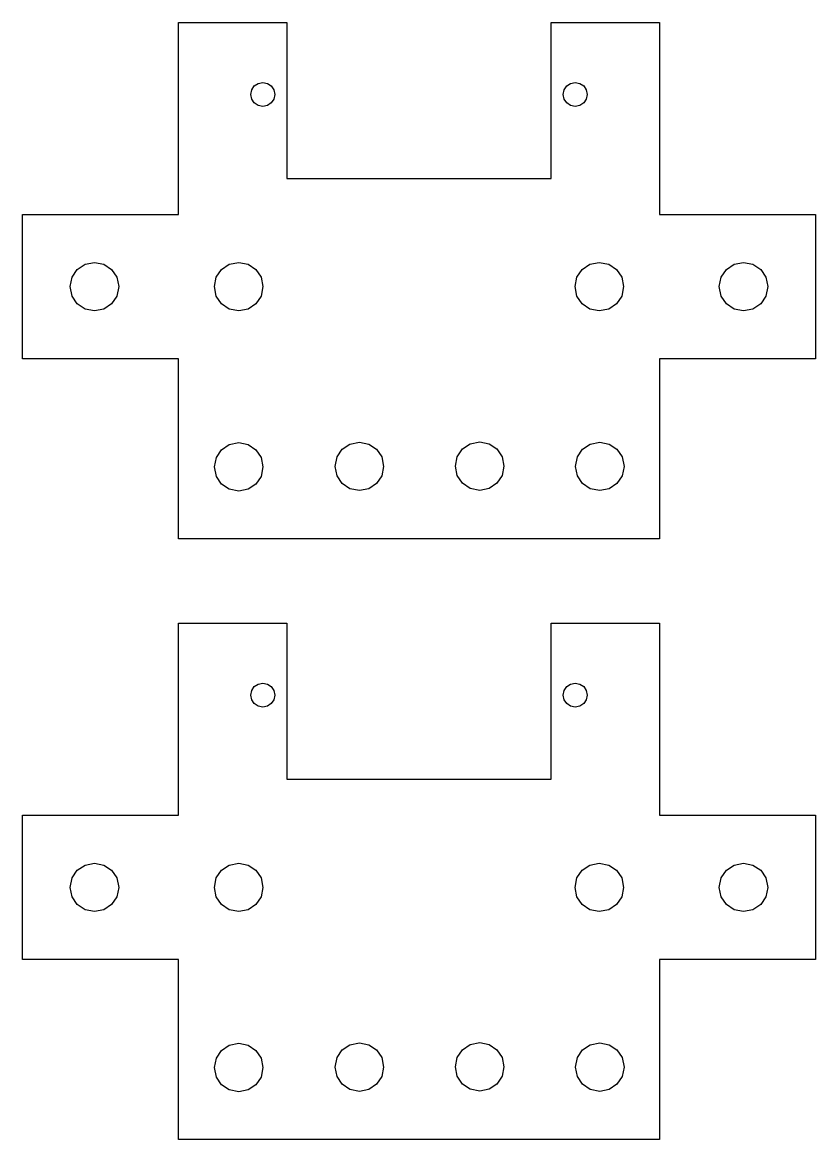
# Model space of a CAD drawing. Extents: x 0 to 450, y -1 to 305.
# Drawn here: x 190 to 256, y 100.6 to 193.6 of the extents above; entities that cross this region are included whole.
import ezdxf

# ---------------------------------------------------------------- set-up
doc = ezdxf.new("R2010")
doc.units = 0
doc.layers.add('Layer_1', color=7, linetype='CONTINUOUS')

msp = doc.modelspace()

# ---------------------------------------------------------------- linework, layer by layer
at = {"layer": 'Layer_1', "color": 7}
for points in [[(203.017639, 165.627202), (190.01764, 165.627202), (190.01764, 177.627204), (203.017639, 177.627204), (203.017639, 180.627203), (203.017639, 193.627203), (212.017641, 193.627203), (212.017641, 180.627203), (234.017642, 180.627203), (234.017642, 193.627203), (243.017641, 193.627203), (243.017641, 180.627203), (243.017641, 177.627204), (256.017641, 177.627204), (256.017641, 165.627202), (243.017641, 165.627202), (243.017641, 163.627204), (243.017641, 150.627204), (203.017639, 150.627204), (203.017639, 163.627204), (203.017639, 165.627202)], [(198.037639, 171.627205), (197.879516, 170.843298), (197.447639, 170.200955), (196.805764, 169.766736), (196.017639, 169.607205), (195.229514, 169.766736), (194.587639, 170.200952), (194.155766, 170.843298), (193.997639, 171.627205), (194.155766, 172.411111), (194.587639, 173.053454), (195.229514, 173.487673), (196.017639, 173.647204), (196.805764, 173.487673), (197.447639, 173.053454), (197.879516, 172.411111), (198.037639, 171.627205)], [(210.03764, 171.627205), (209.879514, 170.843298), (209.447641, 170.200955), (208.805766, 169.766736), (208.017641, 169.607205), (207.229515, 169.766736), (206.58764, 170.200952), (206.155764, 170.843298), (205.997641, 171.627205), (206.155764, 172.411111), (206.58764, 173.053454), (207.229515, 173.487673), (208.017641, 173.647204), (208.805766, 173.487673), (209.447641, 173.053454), (209.879514, 172.411111), (210.03764, 171.627205)], [(240.037643, 171.627205), (239.879516, 170.843298), (239.447643, 170.200955), (238.805765, 169.766736), (238.01764, 169.607205), (237.229515, 169.766736), (236.58764, 170.200952), (236.155766, 170.843298), (235.99764, 171.627205), (236.155766, 172.411111), (236.58764, 173.053454), (237.229515, 173.487673), (238.01764, 173.647204), (238.805765, 173.487673), (239.447643, 173.053454), (239.879516, 172.411111), (240.037643, 171.627205)], [(252.037641, 171.627205), (251.879518, 170.843298), (251.447641, 170.200955), (250.805767, 169.766736), (250.017641, 169.607205), (249.229516, 169.766736), (248.587641, 170.200952), (248.155768, 170.843298), (247.997641, 171.627205), (248.155768, 172.411111), (248.587641, 173.053454), (249.229516, 173.487673), (250.017641, 173.647204), (250.805767, 173.487673), (251.447641, 173.053454), (251.879518, 172.411111), (252.037641, 171.627205)], [(208.017641, 154.607204), (207.233734, 154.76533), (206.591391, 155.197203), (206.157172, 155.839078), (205.997641, 156.627203), (206.157172, 157.415329), (206.591391, 158.057204), (207.233734, 158.48908), (208.017641, 158.647203), (208.801547, 158.48908), (209.44389, 158.057204), (209.878109, 157.415329), (210.03764, 156.627203), (209.878109, 155.839078), (209.44389, 155.197203), (208.801547, 154.76533), (208.017641, 154.607204)], [(218.05764, 154.647203), (217.269514, 154.805329), (216.627639, 155.237203), (216.195766, 155.879078), (216.03764, 156.667203), (216.195766, 157.455328), (216.627639, 158.097203), (217.269514, 158.529079), (218.05764, 158.687203), (218.841546, 158.529079), (219.483889, 158.097203), (219.918108, 157.455328), (220.07764, 156.667203), (219.918108, 155.879078), (219.483889, 155.237203), (218.841546, 154.805329), (218.05764, 154.647203)], [(228.067641, 154.667204), (227.279516, 154.82533), (226.637641, 155.257204), (226.205765, 155.899079), (226.047641, 156.687204), (226.205765, 157.475329), (226.637641, 158.117204), (227.279516, 158.549078), (228.067641, 158.707204), (228.851547, 158.549078), (229.493891, 158.117204), (229.92811, 157.475329), (230.087641, 156.687204), (229.92811, 155.899079), (229.493891, 155.257204), (228.851547, 154.82533), (228.067641, 154.667204)], [(238.057642, 154.647203), (237.269517, 154.805329), (236.627642, 155.237203), (236.195766, 155.879078), (236.037642, 156.667203), (236.195766, 157.455328), (236.627642, 158.097203), (237.269517, 158.529079), (238.057642, 158.687203), (238.841548, 158.529079), (239.483892, 158.097203), (239.91811, 157.455328), (240.077642, 156.667203), (239.91811, 155.879078), (239.483892, 155.237203), (238.841548, 154.805329), (238.057642, 154.647203)], [(203.017639, 115.627198), (190.01764, 115.627198), (190.01764, 127.627199), (203.017639, 127.627199), (203.017639, 130.627199), (203.017639, 143.627198), (212.017641, 143.627198), (212.017641, 130.627199), (234.017642, 130.627199), (234.017642, 143.627198), (243.017641, 143.627198), (243.017641, 130.627199), (243.017641, 127.627199), (256.017641, 127.627199), (256.017641, 115.627198), (243.017641, 115.627198), (243.017641, 113.627199), (243.017641, 100.6272), (203.017639, 100.6272), (203.017639, 113.627199), (203.017639, 115.627198)], [(198.037639, 121.6272), (197.879516, 120.843294), (197.447639, 120.200951), (196.805764, 119.766732), (196.017639, 119.6072), (195.229514, 119.766732), (194.587639, 120.200951), (194.155766, 120.843294), (193.997639, 121.6272), (194.155766, 122.411106), (194.587639, 123.05345), (195.229514, 123.487668), (196.017639, 123.6472), (196.805764, 123.487668), (197.447639, 123.05345), (197.879516, 122.411106), (198.037639, 121.6272)], [(210.03764, 121.6272), (209.879514, 120.843294), (209.447641, 120.200951), (208.805766, 119.766732), (208.017641, 119.6072), (207.229515, 119.766732), (206.58764, 120.200951), (206.155764, 120.843294), (205.997641, 121.6272), (206.155764, 122.411106), (206.58764, 123.05345), (207.229515, 123.487668), (208.017641, 123.6472), (208.805766, 123.487668), (209.447641, 123.05345), (209.879514, 122.411106), (210.03764, 121.6272)], [(240.037643, 121.6272), (239.879516, 120.843294), (239.447643, 120.200951), (238.805765, 119.766732), (238.01764, 119.6072), (237.229515, 119.766732), (236.58764, 120.200951), (236.155766, 120.843294), (235.99764, 121.6272), (236.155766, 122.411106), (236.58764, 123.05345), (237.229515, 123.487668), (238.01764, 123.6472), (238.805765, 123.487668), (239.447643, 123.05345), (239.879516, 122.411106), (240.037643, 121.6272)], [(252.037641, 121.6272), (251.879518, 120.843294), (251.447641, 120.200951), (250.805767, 119.766732), (250.017641, 119.6072), (249.229516, 119.766732), (248.587641, 120.200951), (248.155768, 120.843294), (247.997641, 121.6272), (248.155768, 122.411106), (248.587641, 123.05345), (249.229516, 123.487668), (250.017641, 123.6472), (250.805767, 123.487668), (251.447641, 123.05345), (251.879518, 122.411106), (252.037641, 121.6272)], [(208.017641, 104.607199), (207.233734, 104.765325), (206.591391, 105.197199), (206.157172, 105.839074), (205.997641, 106.627199), (206.157172, 107.415324), (206.591391, 108.057199), (207.233734, 108.489075), (208.017641, 108.647199), (208.801547, 108.489075), (209.44389, 108.057199), (209.878109, 107.415324), (210.03764, 106.627199), (209.878109, 105.839074), (209.44389, 105.197199), (208.801547, 104.765325), (208.017641, 104.607199)], [(218.05764, 104.647198), (217.269514, 104.805325), (216.627639, 105.237198), (216.195766, 105.879073), (216.03764, 106.667198), (216.195766, 107.455324), (216.627639, 108.097199), (217.269514, 108.529075), (218.05764, 108.687198), (218.841546, 108.529075), (219.483889, 108.097199), (219.918108, 107.455324), (220.07764, 106.667198), (219.918108, 105.879073), (219.483889, 105.237198), (218.841546, 104.805325), (218.05764, 104.647198)], [(228.067641, 104.6672), (227.279516, 104.825326), (226.637641, 105.257199), (226.205765, 105.899074), (226.047641, 106.687199), (226.205765, 107.475325), (226.637641, 108.1172), (227.279516, 108.549073), (228.067641, 108.707199), (228.851547, 108.549073), (229.493891, 108.1172), (229.92811, 107.475325), (230.087641, 106.687199), (229.92811, 105.899074), (229.493891, 105.257199), (228.851547, 104.825326), (228.067641, 104.6672)], [(238.057642, 104.647198), (237.269517, 104.805325), (236.627642, 105.237198), (236.195766, 105.879073), (236.037642, 106.667198), (236.195766, 107.455324), (236.627642, 108.097199), (237.269517, 108.529075), (238.057642, 108.687198), (238.841548, 108.529075), (239.483892, 108.097199), (239.91811, 107.455324), (240.077642, 106.667198), (239.91811, 105.879073), (239.483892, 105.237198), (238.841548, 104.805325), (238.057642, 104.647198)]]:
    msp.add_lwpolyline(points, dxfattribs=at)
at = {"layer": 'Layer_1', "color": 1}
for points in [[(211.01764, 187.627204), (210.938734, 187.238922), (210.723889, 186.920954), (210.405921, 186.706109), (210.017639, 186.627203), (209.629358, 186.706109), (209.31139, 186.920954), (209.096548, 187.238922), (209.017641, 187.627204), (209.096548, 188.015482), (209.31139, 188.333451), (209.629358, 188.548295), (210.017639, 188.627202), (210.405921, 188.548295), (210.723889, 188.333451), (210.938734, 188.015482), (211.01764, 187.627204)], [(237.017642, 187.627204), (236.938735, 187.238922), (236.723891, 186.920954), (236.405922, 186.706109), (236.017641, 186.627203), (235.62936, 186.706109), (235.311391, 186.920954), (235.096547, 187.238922), (235.01764, 187.627204), (235.096547, 188.015482), (235.311391, 188.333451), (235.62936, 188.548295), (236.017641, 188.627202), (236.405922, 188.548295), (236.723891, 188.333451), (236.938735, 188.015482), (237.017642, 187.627204)], [(211.01764, 137.627199), (210.938734, 137.238918), (210.723889, 136.920949), (210.405921, 136.706105), (210.017639, 136.627198), (209.629358, 136.706105), (209.31139, 136.920949), (209.096548, 137.238918), (209.017641, 137.627199), (209.096548, 138.015478), (209.31139, 138.333446), (209.629358, 138.548291), (210.017639, 138.627197), (210.405921, 138.548291), (210.723889, 138.333446), (210.938734, 138.015478), (211.01764, 137.627199)], [(237.017642, 137.627199), (236.938735, 137.238918), (236.723891, 136.920949), (236.405922, 136.706105), (236.017641, 136.627198), (235.62936, 136.706105), (235.311391, 136.920949), (235.096547, 137.238918), (235.01764, 137.627199), (235.096547, 138.015478), (235.311391, 138.333446), (235.62936, 138.548291), (236.017641, 138.627197), (236.405922, 138.548291), (236.723891, 138.333446), (236.938735, 138.015478), (237.017642, 137.627199)]]:
    msp.add_lwpolyline(points, dxfattribs=at)

doc.saveas('drawing.dxf')
